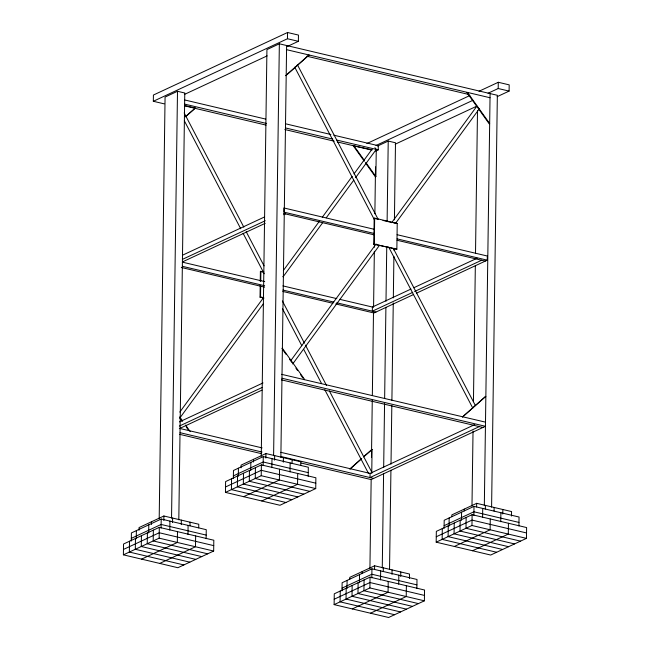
<?xml version="1.0" encoding="UTF-8"?>
<svg xmlns="http://www.w3.org/2000/svg" width="650" height="650" viewBox="0 0 650 650"><rect width="100%" height="100%" fill="white"/><g stroke="black" fill="none" stroke-linecap="round" stroke-linejoin="round"><path stroke-width="0.97" d="M123.394 554.84L123.541 544.026L159.315 527.353L213.818 540.231L213.663 551.038L177.889 567.718L123.394 554.84L159.169 538.168L213.663 551.038M129.504 541.247L129.358 552.061L183.852 564.939M131.284 541.052L131.398 532.943L161.208 519.041L206.261 529.685L206.139 538.696M135.468 538.468L135.314 549.283L189.816 562.161M136.256 538.736L136.37 530.628M139.011 530.286L139.043 527.581L163.889 515.994L198.77 524.241L198.713 527.841M141.432 535.689L141.278 546.504L195.78 559.382M164.222 103.854L153.327 101.278L153.416 95.038L287.56 32.5L298.456 35.076L298.374 41.316L287.349 46.451M147.396 532.911L147.241 543.725L201.744 556.603M148.679 532.943L148.793 524.834M151.426 524.493L151.466 521.788M153.351 530.132L153.205 540.946L207.699 553.824M159.193 518.822L165.076 97.069L177.499 91.284L184.771 92.999L178.807 519.813M159.169 538.168L159.315 527.353M161.086 528.06L161.208 519.041M163.824 520.504L163.889 515.994M169.804 530.116L169.926 521.105M171.543 518.099L177.499 91.284M172.543 522.567L172.607 518.058M177.482 531.643L177.336 542.457L141.562 559.138M181.269 524.623L181.326 520.122M187.972 534.406L188.094 525.395M189.995 525.785L190.044 522.178M195.65 535.933L195.496 546.747L159.729 563.428M225.453 492.391L225.607 481.577L261.381 464.896L315.876 477.774L315.729 488.589L279.955 505.261L225.453 492.391L261.227 475.711L315.729 488.589M231.571 478.798L231.416 489.613L285.919 502.483M233.35 478.595L233.464 470.486L263.274 456.593L308.327 467.236L308.197 476.247M237.526 476.019L237.38 486.826L291.874 499.704M238.314 476.279L238.428 468.171M241.069 467.829L241.109 465.124L265.947 453.546L300.828 461.784L300.779 465.384M243.49 473.241L243.344 484.047L297.838 496.925M249.454 470.454L249.299 481.268L303.802 494.146M250.738 470.494L250.851 462.378M253.492 462.036L253.524 459.331M255.418 467.675L255.263 478.489L309.766 491.368M263.949 298.082L260.024 297.156L260.195 285.269M260.252 281.304L260.39 271.399L263.827 271.863M260.024 297.156L260.52 296.92L260.674 286.024M260.748 281.068L260.886 271.164M261.251 456.365L266.931 49.587L279.354 43.802L497.348 95.298L491.595 507.138M261.227 475.711L261.381 464.896M263.144 465.603L263.274 456.593M265.882 458.047L265.947 453.546M271.863 467.659L271.993 458.648M273.601 455.642L279.354 43.802M274.609 460.111L274.666 455.601M279.541 469.186L279.394 480.001L243.62 496.681M280.865 457.356L286.618 45.516M153.327 101.278L287.471 38.74L287.56 32.5M283.327 462.166L283.392 457.665M290.03 471.957L290.16 462.938M292.061 463.328L292.11 459.721M297.708 473.484L297.562 484.299L261.787 500.971M334.124 604.622L334.271 593.816L370.045 577.135L424.548 590.013L424.393 600.819L388.619 617.5L334.124 604.622L369.899 587.949L424.393 600.819M340.234 591.029L340.088 601.843L394.582 614.721M342.014 590.834L342.127 582.725L371.938 568.831L416.991 579.467L416.869 588.486M346.198 588.25L346.044 599.064L400.546 611.942M346.986 588.518L347.1 580.409M349.749 579.166L349.773 577.363L374.619 565.784L409.5 574.023L409.435 578.524M352.162 585.471L352.007 596.286L406.51 609.164M358.126 582.692L357.971 593.507L412.474 606.385M359.409 582.725L359.515 574.616M362.172 573.373L362.196 571.569M364.081 579.914L363.935 590.728L418.429 603.606M373.799 244.107L374.164 218.359L374.66 218.124L397.223 223.454L396.858 249.21L373.799 244.107L396.858 249.21M374.303 243.88L374.66 218.124M369.923 568.604L371.166 479.391M371.467 457.567L372.271 400.311M372.344 395.241L373.498 312.106M373.571 307.036L374.351 251.282M374.408 247.219L374.449 244.181M374.871 213.769L375.529 166.879M369.899 587.949L370.045 577.135M371.743 473.2L372.076 449.402L363.447 456.885M365.463 162.882L375.391 176.8L375.887 176.564L376.244 150.784M371.816 577.842L371.938 568.831M375.749 151.011L378.235 149.857L378.292 145.697L333.848 135.2M374.571 569.384L374.619 565.784M380.534 579.898L380.656 570.887M382.273 567.881L383.589 473.598M383.671 467.512L384.564 403.642M384.637 398.572L385.905 307.328M385.994 301.251L386.758 246.504M387.116 221.154L388.229 141.066L395.493 142.781L394.42 219.83M383.289 571.447L383.338 567.84M388.213 581.425L388.058 592.239L352.292 608.92M389.537 569.595L390.926 470.243M391.007 464.165L391.828 405.356M391.901 400.294L393.258 302.965M393.331 297.895L393.908 256.327M393.998 250.242L394.022 248.219M391.991 574.405L392.056 569.904M398.702 584.188L398.824 575.177M400.717 576.469L400.774 571.959M406.38 585.715L406.226 596.529L370.459 613.21M436.183 542.173L436.337 531.359L472.111 514.678L526.606 527.556L526.459 538.371L490.685 555.043L436.183 542.173L471.957 525.492L526.459 538.371M442.301 528.58L442.146 539.394L496.649 552.264M444.08 528.377L444.194 520.268L474.004 506.374L519.049 517.018L518.928 526.029M448.256 525.801L448.11 536.616L502.604 549.486M449.044 526.061L449.158 517.952M451.815 516.709L451.839 514.906L476.677 503.327L511.558 511.566L511.493 516.067M454.22 523.023L454.074 533.829L508.568 546.707M460.184 520.236L460.029 531.05L514.532 543.928M461.468 520.276L461.581 512.159M464.23 510.916L464.254 509.113M466.148 517.457L465.993 528.271L520.496 541.149M471.981 506.147L473.029 431.08M473.444 401.659L475.337 265.736M475.507 253.557L477.506 110.532M471.957 525.492L472.111 514.678M473.874 515.385L474.004 506.374M476.629 506.927L476.677 503.327M482.593 517.441L482.723 508.43M416.382 293.215L487.264 260.171L487.321 256.019L397.134 234.707M484.331 505.424L490.084 93.584M485.347 508.991L485.396 505.383M490.271 518.968L490.124 529.783L454.35 546.463M488.093 93.234L498.201 88.522L498.29 82.282L509.186 84.858L509.104 91.097L497.161 96.663M494.065 511.046L494.122 507.447M500.76 521.739L500.89 512.728M502.775 514.012L502.84 509.503M508.438 523.266L508.292 534.081L472.517 550.753M179.806 412.084L263.608 297.497M283.359 270.489L319.272 221.382M322.27 217.287L352.194 176.369M353.99 173.916L371.946 149.354M179.603 418.324L263.404 303.737M283.156 276.729L322.66 222.714M326.251 217.799L353.787 180.148M355.582 177.694L375.936 149.866M291.094 360.206L376.098 243.977M391.658 222.698L476.653 106.478M292.687 363.984L379.486 245.31M395.647 223.21L479.448 108.623M185.234 116.854L195.349 108.046L184.559 105.495M185.737 116.626L195.349 108.046M307.889 55.9L285.707 75.692L309.124 55.006L308.628 55.234M350.139 468.764L361.229 458.868M349.895 469.194L361.725 458.64M363.943 456.657L372.076 449.402M184.438 94.429L267.134 55.876M372.32 149.857L353.186 145.681L364.293 161.241M366.901 143.536L469.804 95.558M478.993 91.276L498.29 82.282M376.001 145.486L472.477 100.514M377.585 146.031L388.229 141.066M395.168 144.211L476.946 106.088M182.666 255.125L264.42 217.011M182.609 259.285L265.281 220.74M182.569 261.852L265.241 223.316M283.611 214.752L285.447 213.891M282.945 276.729L283.449 276.494M397.223 223.454L393.778 222.991M281.897 348.522L282.392 348.294L304.59 379.405L304.094 379.641M410.971 289.055L372.393 307.044L372.336 311.196L412.75 292.354M413.725 287.771L477.108 258.221M414.586 291.501L481.642 260.244M413.627 294.499L373.986 312.983L335.749 303.948M179.424 421.907L263.014 382.947M281.531 374.311L485.493 422.142M179.368 426.067L262.039 387.53M179.327 428.642L261.999 390.106M233.382 475.898L263.193 461.996L308.246 472.639M225.534 486.98L261.3 470.308L315.803 483.177M131.324 538.346L161.135 524.452L206.188 535.096M123.468 549.437L159.242 532.756L213.744 545.634M474.784 424.588L370.069 473.403L370.012 477.555L479.318 426.603M444.113 525.679L473.923 511.777L518.976 522.421M436.256 536.762L472.03 520.089L526.533 532.959M342.054 588.128L371.865 574.234L416.918 584.878M334.197 599.219L369.972 582.538L424.466 595.416M287.471 38.74L298.374 41.316M498.201 88.522L509.104 91.097M286.561 49.676L490.027 97.744M306.792 56.201L468.772 94.469M184.706 99.962L265.696 119.096M285.447 123.768L330.882 134.501M184.649 104.122L266.63 123.492M285.391 127.92L332.8 139.124M336.749 140.059L378.235 149.857M185.128 105.983L266.118 125.117M284.887 129.545L334.271 141.213M337.228 141.911L370.849 149.857M374.164 218.359L378.089 219.286M382.988 220.439L391.82 222.528M374.043 229.255L283.855 207.951L283.798 212.111L373.986 233.415M397.077 238.867L487.264 260.171M283.627 213.468L373.961 234.804M397.053 240.256L485.274 261.097M260.39 271.399L263.331 272.09M182.366 262.145L264.713 281.604M282.904 285.894L336.814 298.634M339.755 299.333L373.084 307.206M182.309 266.305L264.656 285.756M282.848 290.054L333.816 302.096M336.757 302.794L375.968 312.057M181.301 267.467L264.623 287.146M282.815 291.444L332.808 303.257M260.52 296.92L263.469 297.619M281.97 378.235L485.436 426.302L371.166 479.578L301.039 463.011M281.466 379.86L482.95 427.464M180.123 428.529L262.096 447.891M280.865 452.327L370.744 473.558M180.058 432.689L262.039 452.051M280.808 456.487L373.644 478.416M179.554 434.306L261.527 453.676M353.689 145.454L364.203 160.192M365.958 162.646L375.887 176.564M283.059 350.163L285.984 354.258M289.486 359.166L291.826 362.44M295.912 368.176L297.668 370.63M300.592 374.725L302.924 377.999M179.717 416.894L182.634 420.989M185.559 425.076L190.231 431.632M180.968 419.583L182.138 421.216M186.233 426.952L188.565 430.227M297.334 64.618L378.162 219.375M393.664 249.064L475.426 405.616M294.702 67.129L374.579 220.082M388.676 247.073L472.786 408.119M184.169 112.905L243.839 227.167M246.188 231.668L264.046 265.858M282.376 300.942L304.46 343.233M305.394 345.028L326.544 385.515M329.363 390.918L372.125 472.794M184.348 120.811L240.736 228.776M243.084 233.277L264.225 273.764M282.555 308.848L301.819 345.735M303.696 349.334L321.555 383.524M324.846 389.821L368.542 473.501M376.058 149.63A1.763 1.008 36.2 0 1 375.424 150.109M374.814 147.778A1.763 1.008 36.2 0 1 375.993 149.013M485.355 396.589L462.434 417.048L485.851 396.354L485.355 396.589M467.464 92.414L466.968 92.641L489.166 123.76L489.661 123.524L467.464 92.414"/></g></svg>
